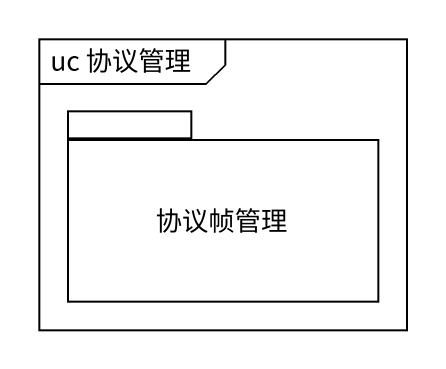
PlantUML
@startuml
mainframe uc 协议管理
package 协议帧管理 {
}
@enduml
